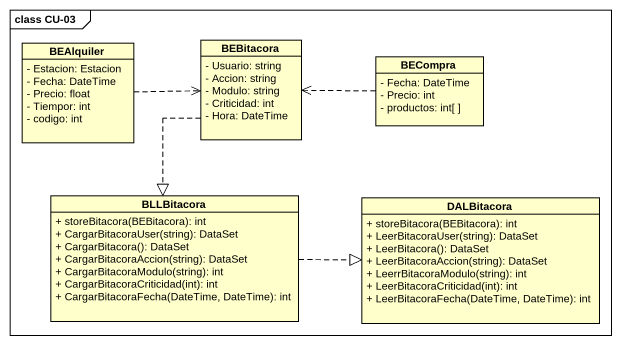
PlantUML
@startuml
mainframe class CU-03
hide circle
hide empty members
skinparam classAttributeIconSize 0
class BEAlquiler {
  - Estacion: Estacion
  - Fecha: DateTime
  - Precio: float
  - Tiempor: int
  - codigo: int
}
class BEBitacora {
  - Usuario: string
  - Accion: string
  - Modulo: string
  - Criticidad: int
  - Hora: DateTime
}
class BECompra {
  - Fecha: DateTime
  - Precio: int
  - productos: int[ ]
}
class BLLBitacora {
  + storeBitacora(BEBitacora): int
  + CargarBitacoraUser(string): DataSet
  + CargarBitacora(): DataSet
  + CargarBitacoraAccion(string): DataSet
  + CargarBitacoraModulo(string): int
  + CargarBitacoraCriticidad(int): int
  + CargarBitacoraFecha(DateTime, DateTime): int
}
class DALBitacora {
  + storeBitacora(BEBitacora): int
  + LeerBitacoraUser(string): DataSet
  + LeerBitacora(): DataSet
  + LeerBitacoraAccion(string): DataSet
  + LeerrBitacoraModulo(string): int
  + LeerBitacoraCriticidad(int): int
  + LeerBitacoraFecha(DateTime, DateTime): int
}
BEAlquiler .right.> BEBitacora
BEBitacora ..|> BLLBitacora
BECompra .left.> BEBitacora
BLLBitacora .right.|> DALBitacora
@enduml
